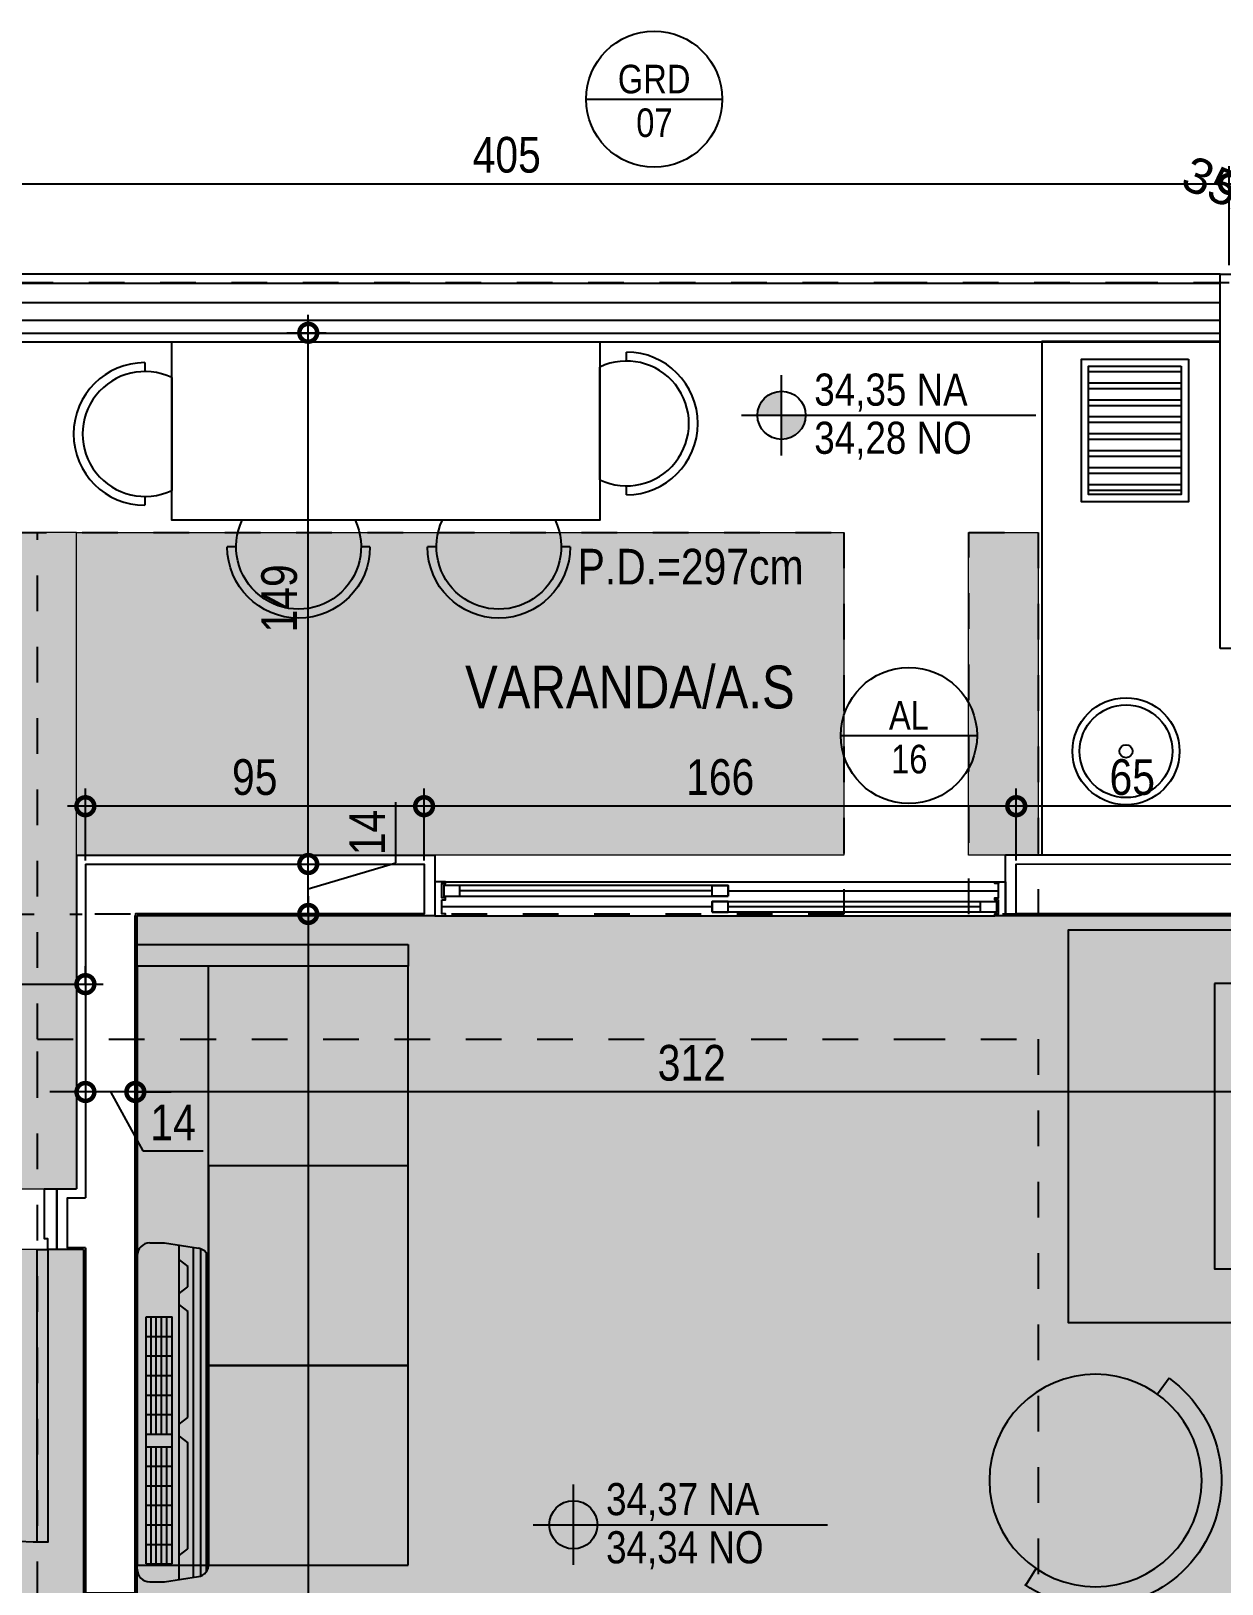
# Model space of a CAD drawing. Header units: metres. Extents: x -41 to 570, y -54 to 184.
# Drawn here: x 12.122 to 15.46, y -0.647 to 3.706 of the extents above; entities that cross this region are included whole.
import ezdxf
from ezdxf.enums import TextEntityAlignment as Align

# ---------------------------------------------------------------- set-up
doc = ezdxf.new("R2010")
doc.units = ezdxf.units.M
doc.linetypes.add('DASHEDX2', pattern=[1.5, 1, -0.5])
doc.linetypes.add('PUC$0$DASHEDX2', pattern=[1.5, 1, -0.5])
for name, color, linetype in [('1', 232, 'DASHEDX2'), ('12', 232, 'Continuous'), ('ARQ-DIM', 2, 'Continuous'), ('ARQ-SIM', 1, 'Continuous'), ('ARQ-TXT', 2, 'Continuous'), ('PUC$0$ARQ-ALV ACAB', 4, 'Continuous'), ('PUC$0$ARQ-ALV OSSO', 5, 'Continuous'), ('PUC$0$ARQ-AUX', 7, 'Continuous'), ('PUC$0$ARQ-AUX1 @ 1', 1, 'Continuous'), ('PUC$0$ARQ-AUX2', 2, 'Continuous'), ('PUC$0$ARQ-CAX @ 1', 1, 'Continuous'), ('PUC$0$ARQ-ENCH', 1, 'Continuous'), ('PUC$0$ARQ-MOB', 7, 'Continuous'), ('PUC$0$ARQ-MOB @ 1', 7, 'Continuous'), ('PUC$0$ARQ-PRJ', 7, 'PUC$0$DASHEDX2'), ('PUC$0$MAUROAMARELO', 162, 'Continuous')]:
    doc.layers.add(name, color=color, linetype=linetype)
doc.layers.add('PUC$0$ARQ-FORRO', color=9, linetype='Continuous', lineweight=5)
doc.styles.add('Adesa', font='ARIALN.TTF')
doc.styles.get("Standard").update_dxf_attribs({"font": 'arial.ttf'})
doc.dimstyles.new('ADESA 1-0050', dxfattribs={"dimtxt": 0.1, "dimasz": 0.1, "dimexe": 0.05, "dimexo": 0.05, "dimgap": 0.03, "dimtad": 1, "dimdec": 1, "dimlfac": 100, "dimzin": 12, "dimtxsty": 'Adesa', "dimblk": 'DOTSMALL', "dimcen": 1, "dimdle": 0.05, "dimclrd": 1, "dimclre": 1, "dimclrt": 256, "dimazin": 3, "dimtm": 1e-09, "dimtfac": 1, "dimtdec": 1, "dimtmove": 1, "dimatfit": 0, "dimldrblk": 'DOTSMALL', "dimfxl": 0.8, "dimtvp": 2, "dimtolj": 1, "dimtzin": 0, "dimarcsym": 0})

# ---------------------------------------------------------------- blocks, each defined once
blk = doc.blocks.new('*U3362')
for points in [[(0, 0), (-2.542195586002316e-12, 0.8203522160979797), (-0.03000000000274229, 0.8203522160979797), (-0.03000000000020009, 0)], [(0.02499999999940883, -2.273736754432321e-13), (3.410605131648481e-13, 0), (3.410605131648481e-13, -0.03000000000020009), (-0.009999999999877218, -0.03000000000020009), (-0.01000000000124146, -0.169993615545192), (0.02499999999940883, -0.1699936155454194), (0.02499999999940883, -2.273736754432321e-13)], [(-0.8449999999995224, -2.826440694395529e-12), (-0.8199999999999998, -2.542223600091489e-12), (-0.8199999999999998, -0.03000000000274231), (-0.8099999999997816, -0.03000000000274231), (-0.8100000000001226, -0.1699936148762713), (-0.8450000000012277, -0.1699936148765271), (-0.8449999999995224, -2.769597275534721e-12)]]:
    blk.add_lwpolyline(points, close=True)
at = {"layer": 'PUC$0$ARQ-PRJ'}
blk.add_arc((-0.02365384615416332, 0.02419306505179708), 0.7967135627953081, 88.29867998154015, 181.740115524054, dxfattribs=at)
blk = doc.blocks.new('*U3379')
at = {"color": 0, "linetype": 'ByBlock', "ltscale": 0.5}
for points in [[(0.019999999999925, -0.0449999999999875), (0.0299999999999159, -0.0450000000000017), (0.0299999999999727, -0.0499999999999972), (0.019999999999925, -0.049999999999983), (0.019999999999925, -0.0900000000000034), (0.0299999999999159, -0.0900000000000176), (0.0299999999999727, -0.0950000000000131), (0.019999999999925, -0.0949999999999989), (0.019999999999925, -0.0900000000000034), (0.0299999999999159, -0.0899999999999891), (0.0299999999999727, -0.09499999999998458), (-5.68e-14, -0.09499999999998458), (0, 0), (0.0299999999999727, 0), (0.0299999999999727, -0.0049999999999955), (0.0199999999999818, -0.0049999999999955), (0.019999999999925, -0.0449999999999875)], [(1.579999999999961, -0.0449999999998721), (1.569999999999969, -0.0449999999998721), (1.569999999999913, -0.0499999999998675), (1.579999999999961, -0.0499999999998675), (1.579999999999961, -0.089999999999888), (1.569999999999969, -0.089999999999888), (1.569999999999913, -0.0949999999998835), (1.579999999999961, -0.0949999999998835), (1.579999999999961, -0.08999999999988789), (1.569999999999969, -0.0899999999998595), (1.569999999999913, -0.094999999999855), (1.599999999999942, -0.09499999999986919), (1.599999999999884, 1.154e-13), (1.569999999999913, 1.154e-13), (1.569999999999913, -0.00499999999988), (1.579999999999903, -0.00499999999988), (1.579999999999961, -0.0449999999998721)], [(0.0249999999999204, -0.0100000000000051), (0.0700000006625032, -0.0099999999940792), (0.0700000006625032, -0.0399999999940803), (0.0249999999999204, -0.0400000000000063)], [(0.8225000000000365, -0.0099999999999048), (0.7775000000008165, -0.009999999999919), (0.7775000000008165, -0.0399999999999201), (0.8225000000000365, -0.0399999999999059)], [(0.7775000000008165, -0.0549999999999349), (0.8225000000000365, -0.0549999999999207), (0.8225000000000365, -0.08499999999992179), (0.7775000000008165, -0.0849999999999361)], [(1.574999999999906, -0.0549999999998914), (1.529999999892343, -0.0549999999998914), (1.529999999892343, -0.0849999999998926), (1.574999999999906, -0.0849999999998926)]]:
    blk.add_lwpolyline(points, close=True, dxfattribs=at)
at = {"color": 8, "linetype": 'ByBlock', "ltscale": 0.5}
for points in [[(1.569999999999913, 1.154e-13), (0.0299999999999727, 0)], [(0.8225000000000365, -0.0250000000009001), (1.579999999999903, -0.0249999999998761)], [(0.7775000000008165, -0.07000000000003499), (0.019999999999925, -0.0699999999999932)], [(1.569999999999913, -0.094999999999855), (0.0299999999999727, -0.09499999999998458)]]:
    blk.add_lwpolyline(points, dxfattribs=at)
at = {"color": 7, "linetype": 'ByBlock', "ltscale": 0.5}
for points in [[(0.8225000000000365, -0.0099999999999048), (0.8225000000000365, -0.0399999999999059), (0.0249999999999204, -0.0400000000000063), (0.0249999999999204, -0.0100000000000051)], [(0.7775000000008165, -0.0549999999999349), (0.7775000000008165, -0.0849999999999361), (1.574999999999906, -0.0849999999998926), (1.574999999999906, -0.0549999999998914)]]:
    blk.add_lwpolyline(points, close=True, dxfattribs=at)
for points in [[(0.0700000006625032, -0.0249999999940798), (0.7775000000008165, -0.0249999999999196)], [(0.8225000000000365, -0.06999999999992129), (1.529999999892343, -0.0699999999998778)]]:
    blk.add_lwpolyline(points, dxfattribs=at)
blk = doc.blocks.new('PUC$0$pl apto tipo 1 puc')
at = {"layer": 'PUC$0$ARQ-ALV ACAB'}
for p, q in [((-30.79828422020626, 3.024443852884602, -8.63574793823301e-06), (-26.79827699791348, 3.024262678835489, -8.576609490535638e-06)), ((-26.7982770410543, 2.83426163259863, -4.258361933897318e-06), (-30.7982761702536, 2.834443791883031, -8.63574793823301e-06))]:
    blk.add_line(p, q, dxfattribs=at)
for points, elevation in [([(-30.79827829463639, 1.975039183151873), (-30.79828500141605, 2.835221652516637), (-30.7982841089976, 2.835221652516637), (-30.79828422020626, 3.024443852884602), (-31.19827163588951, 3.024260689942568), (-31.19827956587747, 2.754550344268864), (-31.40173573851712, 2.754589210370433), (-31.40173573851712, 2.57465181034226), (-31.28828520780186, 2.574651957544436)], -9.6470957264283e-10), ([(-30.85204393324994, 1.975038751396772), (-30.79827829463639, 1.975039183151873)], -4.318356323902826e-06), ([(-30.87205169624218, 1.225769976597408), (-30.19661754344379, 1.225774968505049), (-30.19661884260394, 1.395774982167342)], -4.318356323902826e-06), ([(-30.85203996760565, 1.395953330669804), (-30.1966188426054, 1.395775173222115)], -4.318356323902826e-06), ([(-27.59203476256158, 1.395793147291269), (-28.59661754344481, 1.395793331446471), (-28.59661754344391, 1.225781086369534), (-27.76203501593709, 1.225781044322079), (-27.76203471396575, 1.225759418936295)], -1.730032740753172e-05), ([(-27.59203476256158, 1.395793147291269), (-27.59203534179371, 0.4599813524673162)], -4.318356323902826e-06), ([(-27.61203545129933, 0.2900077989968112), (-27.61203607720044, -0.6772171247795007), (-27.76203608961013, -0.677217124779503), (-27.76203471395301, 1.22578103721381)], -4.318356323902826e-06), ([(-27.61203545129933, 0.290007798996811), (-27.58863416704052, 0.290007798996811), (-27.58863416704052, 0.290007798996811), (-27.58863416704052, 0.290007798996811), (-27.53703548706072, 0.2899878598126121), (-27.53703522788867, 0.4599813525510558), (-27.59203534179371, 0.4599813524673161)], -1.298100637366111e-05)]:
    blk.add_lwpolyline(points, dxfattribs=dict(at, elevation=elevation))
at = {"layer": 'PUC$0$ARQ-ALV OSSO'}
for points, elevation in [([(-30.8770517374884, 1.230769935410453), (-30.22661819302386, 1.230774930294315), (-30.22661926292037, 1.370774930290236), (-30.8770517374884, 1.370953139526909)], -4.318356323902826e-06), ([(-27.61703475565407, 1.370793160576184), (-28.56661754344479, 1.370793330637381), (-28.56661754344394, 1.230781086138773), (-27.75710434720989, 1.230781044094518), (-27.75703520135981, 1.225829230847994)], -1.730032740753172e-05), ([(-27.61703475565407, 1.370793160576184), (-27.6170353574884, 0.4349768319821348)], -4.318356323902826e-06), ([(-27.61703544806379, 0.2950077989968113), (-27.6170360739649, -0.6722171247794999), (-27.75703608598467, -0.672217124779503), (-27.75703471395302, 1.225781033588346)], -4.318356323902826e-06), ([(-27.61703544806379, 0.295007798996811), (-27.58863416704052, 0.295007798996811), (-27.5670353574884, 0.2949914514431127), (-27.5670353574884, 0.4349768319821348), (-27.6170353574884, 0.4349768319821348)], -1.298100637366111e-05)]:
    blk.add_lwpolyline(points, dxfattribs=dict(at, elevation=elevation))
at = {"layer": 'PUC$0$ARQ-AUX', "elevation": -4.317391614330183e-06}
for points in [[(-26.79827700359056, 2.999259646324348), (-30.79828315444674, 2.999261733315241)], [(-26.79827694332988, 2.859261568533532), (-30.79828309418606, 2.859263655524425)]]:
    blk.add_lwpolyline(points, dxfattribs=at)
at = {"layer": 'PUC$0$ARQ-AUX2'}
for points, elevation in [([(-30.79828041178914, 2.944457309760074), (-26.79827701835, 2.944256033398958)], -8.635856705497516e-06), ([(-30.79827829563462, 2.894456109079695), (-26.79827702970305, 2.894254832722732)], -4.317500381594688e-06)]:
    blk.add_lwpolyline(points, dxfattribs=dict(at, elevation=elevation))
at = {"layer": 'PUC$0$ARQ-AUX1 @ 1', "xscale": -1, "rotation": 180}
blk.add_blockref('*U3379', (-30.19661754344379, 1.225774968505049, -4.318356323902826e-06), dxfattribs=at)
at = {"layer": 'PUC$0$ARQ-CAX @ 1', "rotation": 180}
blk.add_blockref('*U3362', (-27.5120354870615, 0.2899877370056364, -1.298100637366111e-05), dxfattribs=at)
blk = doc.blocks.new('PUC$0$ARQ-LAY-SOF')
at = {"layer": 'PUC$0$ARQ-MOB'}
for points in [[(0.2000000000002728, 1.739999999999782), (0.2000000000002729, 0.05999999999994543), (0, 0.05999999999994543), (0, 1.739999999999782)], [(0.7600000000002183, 1.739999999999782), (0.7600000000002183, 0.05999999999994543), (0, 0.05999999999994543), (0, 1.739999999999782)], [(0.7600000000002183, 1.739999999999782), (0.7600000000002183, 1.179999999999836), (0.2000000000002728, 1.179999999999836), (0.2000000000002728, 1.739999999999782)], [(0.7600000000002183, 1.179999999999836), (0.7600000000002183, 0.6199999999998909), (0.2000000000002729, 0.6199999999998909), (0.2000000000002728, 1.179999999999836)], [(0.7600000000002183, 0), (0.7600000000002183, 0.05999999999994543), (0, 0.05999999999994543), (0, 0)]]:
    blk.add_lwpolyline(points, close=True, dxfattribs=at)
blk = doc.blocks.new('PUC$0$BCO')
at = {"layer": 'PUC$0$ARQ-MOB'}
blk.add_line((-0.1581138830084185, 0), (0.1581138830084185, 0), dxfattribs=at)
for points in [[(-0.1999999999999993, -0.0750000000000011), (-0.1750000000000007, -0.0750000000000011)], [(0.1750000000000007, -0.0750000000000011), (0.1999999999999993, -0.0750000000000011)]]:
    blk.add_lwpolyline(points, dxfattribs=at)
for radius, start, end in [(0.175, 154.6230664748473, 25.37693352515269), (0.2, 180, 0)]:
    blk.add_arc((0, -0.0750000000000011), radius, start, end, dxfattribs=at)
blk = doc.blocks.new('PUC$0$ARQ_LAY_CAD_RED')
at = {"layer": 'PUC$0$ARQ-MOB'}
for p, q in [((-0.01230181179229817, 0.3527430541242147), (-0.01037502199346818, 0.2974941420323205)), ((0, -0.3529574999999987), (0.001926789798829986, -0.2977085879081045))]:
    blk.add_line(p, q, dxfattribs=at)
blk.add_circle((0, 0), 0.297675, dxfattribs=at)
blk.add_arc((0, 0), 0.3529575, 91.9973642077327, 270.5825098135223, dxfattribs=at)
blk = doc.blocks.new('*U3414')
for p, q in [((-0.2000000029802322, -0.01999999999999599), (-0.2000000029802322, 1.536458174073056e-17)), ((0.2000000029802323, -0.019999999999996), (0.2000000029802323, 0)), ((-0.01500000000000719, -0.0399999999999921), (-0.01500000000000719, -0.019999999999996)), ((0.01499999999999391, -0.0399999999999921), (0.01499999999999391, -0.019999999999996))]:
    blk.add_line(p, q)
for points in [[(0.2000000029802323, 0), (-0.2000000029802322, 1.536458174073056e-17)], [(0.2000000029802323, -0.019999999999996), (-0.2000000029802322, -0.01999999999999599)]]:
    blk.add_lwpolyline(points)
blk.add_lwpolyline([(-0.400000005960471, -0.0900000000000034), (0.4000000059604579, -0.0900000000000034), (0.4000000059604579, -0.0399999999999921), (-0.400000005960471, -0.0399999999999921)], close=True)
blk = doc.blocks.new('PUC$0$layout puc 1')
at = {"layer": 'PUC$0$ARQ-MOB'}
h = blk.add_hatch(dxfattribs=at)
h.set_pattern_fill('ANSI32', color=256, scale=0.005, angle=225)
h.set_pattern_definition([(180, (233.5522872849343, -17.91245743225107), (-2.916190190469635e-18, -0.04762500000000001), []), (180, (233.5364122780775, -17.896582425394), (-2.916190190469635e-18, -0.04762500000000001), [])])
h.paths.add_polyline_path([(5.679009127337284, -5.891485080921685), (5.679009127337284, -5.531483417292721), (5.939007463569741, -5.531483417292721), (5.938977515065179, -5.891506706368064)])
blk.add_lwpolyline([(5.496217796056266, -4.310779204414922), (5.996217796056266, -4.310779204414922), (5.996217796056266, -3.210779204414911), (5.496217796056266, -3.210779204414911)], close=True, dxfattribs=at)
at = {"layer": 'PUC$0$ARQ-MOB', "elevation": -4.318356324305282e-06}
blk.add_lwpolyline([(5.569942329703881, -5.100048410576962), (5.56998539205685, -5.960230880334151), (6.069917301921002, -5.960283317531202), (6.069977747559054, -4.52081203790401)], dxfattribs=at)
at = {"layer": 'PUC$0$ARQ-MOB'}
for points, elevation in [([(7.309285660995133, -5.960134906150955), (7.309285660995133, -5.460134906150955), (8.509285660994951, -5.460134906150955), (8.509285660994951, -5.960134906150955)], -4.286747106053603e-06), ([(5.659009127336848, -5.911483417292716), (5.659009127336848, -5.511483417292739), (5.95900912733703, -5.511483417292739), (5.958975851297854, -5.91150836999711)], -4.318356324305282e-06), ([(5.679009127337284, -5.891485080921685), (5.679009127337284, -5.531483417292721), (5.939007463569741, -5.531483417292721), (5.938977515065179, -5.891506706368064)], -4.318356324305282e-06)]:
    blk.add_lwpolyline(points, close=True, dxfattribs=dict(at, elevation=elevation))
for radius in [0.15, 0.13, 0.01837494991044153]:
    blk.add_circle((5.833846951582363, -4.811931426799534, -4.318356324305282e-06), radius, dxfattribs=at)
at = {"layer": 'PUC$0$ARQ-MOB', "color": 7, "xscale": -0.9999999999999998, "rotation": 146.3099324740217}
blk.add_blockref('PUC$0$ARQ_LAY_CAD_RED', (5.919230485715277, -2.767548945650734), dxfattribs=at)
at = {"layer": 'PUC$0$ARQ-MOB', "xscale": -1}
blk.add_blockref('PUC$0$ARQ-LAY-SOF', (8.606233463310426, -4.269890290170377, -4.318356323905283e-06), dxfattribs=at)
at = {"layer": 'PUC$0$ARQ-MOB', "xscale": -1, "rotation": 180}
for p in [(7.592164083159819, -5.460134906150955, -4.286747106053603e-06), (8.153438965816836, -5.460134906150955, -4.286747106053603e-06)]:
    blk.add_blockref('PUC$0$BCO', p, dxfattribs=at)
at = {"layer": 'PUC$0$ARQ-MOB'}
for p, rotation in [((8.509285660994951, -5.701338506276755, -4.286747106053603e-06), 90), ((7.309285660995133, -5.73083376303012, -4.286747106053603e-06), 270)]:
    blk.add_blockref('PUC$0$BCO', p, dxfattribs=dict(at, rotation=rotation))
at = {"layer": 'PUC$0$ARQ-MOB @ 1', "rotation": 90}
blk.add_blockref('*U3414', (5.49621786925586, -3.760778959854616), dxfattribs=at)
blk = doc.blocks.new('PUC$0$pl forro 1')
at = {"layer": 'PUC$0$ARQ-FORRO'}
h = blk.add_hatch(color=256, dxfattribs=at)
h.dxf.hatch_style = 1
h.paths.add_polyline_path([(5.549885731121023, 2.6848985943828), (5.54988655343427, 1.824902596311908), (5.496120023994266, 1.824902544901286), (5.496121768981844, -4.949983052615625e-05), (2.728320643843404, -6.940239395647474e-05), (2.728320830035585, -0.900646489882165), (5.496129895309473, -0.9006699618249963), (5.496129895309476, -2.100839310448232), (8.606137039050441, -2.100828752787119), (8.60613566340605, -0.1978419383331862), (8.756135675815678, -0.1978418412666493), (8.75613630171685, -1.1650668621095), (10.57988688537628, -1.165067340724049), (10.57988688537628, 1.429900826311147), (9.68863833493689, 1.429903611625282), (9.688637160105188, 2.684902596309088)])
h = blk.add_hatch(color=256, dxfattribs=at)
h.dxf.hatch_style = 1
h.paths.add_polyline_path([(6.275032805515744, -3.175090613055263), (6.079962335515743, -3.175090613055263), (6.079962335515743, -2.270861873199185), (6.275032805515744, -2.270861873199185)])
h.paths.add_polyline_path([(8.776136980683457, -3.175090613055262), (6.625032805515744, -3.175090613055263), (6.625032805515744, -2.270834236334804), (8.776136980683457, -2.270834236334804)])
h.paths.add_polyline_path([(9.70113626595591, -1.335040414994853), (8.776136980683457, -1.335040776425368), (8.776136980683457, -3.175090974485777), (9.70113626595591, -3.175090613055263)])
h.paths.add_polyline_path([(9.701136265954204, -1.335040414994853), (9.701140978772528, -3.709320435194528), (10.56989067285405, -3.709320435194528), (10.56958947265709, -1.650831403055266), (9.879594527341624, -1.650831403055263), (9.879598119240661, -1.335050712008865)])
h.paths.add_polyline_path([(10.26902326460487, -2.509320909230483), (10.51902326460487, -2.509320909230483), (10.51902326460487, -2.809320909230483), (10.26902326460487, -2.809320909230483)], flags=16)
blk.add_lwpolyline([(5.549885731121023, 2.6848985943828), (5.54988655343427, 1.824902596311908), (5.496120023994266, 1.824902544901286), (5.496121768981844, -4.949983052615625e-05), (2.728320643843404, -6.940239395647474e-05), (2.728320830035585, -0.900646489882165), (5.496129895309473, -0.9006699618249963), (5.496129895309476, -2.100839310448232), (8.606137039050441, -2.100828752787119), (8.60613566340605, -0.1978419383331862), (8.756135675815678, -0.1978418412666493), (8.75613630171685, -1.1650668621095), (10.57988688537628, -1.165067340724049), (10.57988688537628, 1.429900826311147), (9.68863833493689, 1.429903611625282), (9.688637160105188, 2.684902596309088)], close=True, dxfattribs=at)
for points, elevation in [([(9.70113626595591, -1.335040414994853), (8.776136980683457, -1.335040776425368), (8.776136980683457, -3.175090974485777), (9.70113626595591, -3.175090613055263)], -8.66265004975828e-06), ([(6.275032805515744, -3.175090613055263), (6.079962335515743, -3.175090613055263), (6.079962335515743, -2.270861873199185), (6.275032805515744, -2.270861873199185)], 4.318356323902826e-06), ([(8.776136980683457, -3.175090613055262), (6.625032805515744, -3.175090613055263), (6.625032805515744, -2.270834236334804), (8.776136980683457, -2.270834236334804)], 4.318356323902826e-06)]:
    blk.add_lwpolyline(points, close=True, dxfattribs=dict(at, elevation=elevation))
blk = doc.blocks.new('PUC$0$Q2')
at = {"layer": 'PUC$0$MAUROAMARELO'}
for p, q in [((243.2266459978088, -387.2199680435349), (243.2412964932574, -387.1250467797306)), ((244.1600940888984, -387.1182753428074), (243.2431979067193, -387.1182753428075)), ((244.1481661018586, -387.1026846636278), (243.2551258937593, -387.1026846636278)), ((244.1270323395545, -387.0957092027159), (243.276259656063, -387.0957092027159)), ((244.1766459978087, -387.2199680435349), (244.16199550236, -387.1250467797306)), ((244.1702531429698, -387.1785484299287), (243.2323301846346, -387.1785484299287)), ((244.1640985215757, -387.1386723422559), (243.2390163775241, -387.1386723422559)), ((243.2739826990729, -387.1785484299287), (243.2922677003177, -387.1546799405407)), ((243.3497015175714, -387.1546799405407), (243.2922677003177, -387.1546799405407)), ((243.3679865188157, -387.1785484299287), (243.3497015175714, -387.1546799405407)), ((243.4002826504239, -387.1785484299287), (243.4185676516687, -387.1546799405407)), ((243.7159237198113, -387.1546799405407), (243.4185676516687, -387.1546799405407)), ((243.734208721056, -387.1785484299287), (243.7159237198113, -387.1546799405407)), ((243.7684489005684, -387.1785484299287), (243.7867339018131, -387.1546799405407)), ((244.0840899699557, -387.1546799405407), (243.7867339018131, -387.1546799405407)), ((244.1023749712004, -387.1785484299287), (244.0840899699557, -387.1546799405407)), ((243.2266459978088, -387.2613876571413), (243.2266459978088, -387.2199680435349)), ((243.7979523876936, -387.1986790807404), (243.4340514967232, -387.1986790807404)), ((243.4340514967232, -387.2718364671386), (243.4340514967232, -387.1986790807404)), ((243.5967832414951, -387.2134717998856), (243.4340514967232, -387.2134717998855)), ((243.4887845575602, -387.2718364671386), (243.4887845575602, -387.1986790807404)), ((243.5435176183971, -387.2718364671386), (243.5435176183971, -387.1986790807404)), ((243.6598948984558, -387.2134717998856), (243.5967832414951, -387.2134717998856)), ((243.5982506792341, -387.2718364671386), (243.5982506792341, -387.1986790807404)), ((243.6529837400715, -387.2718364671386), (243.6529837400715, -387.1986790807404)), ((243.7230065554165, -387.2134717998856), (243.6598948984558, -387.2134717998856)), ((243.7077168009084, -387.2718364671386), (243.7077168009084, -387.1986790807404)), ((243.7624498617454, -387.2134717998856), (243.7230065554165, -387.2134717998856)), ((243.7624498617454, -387.2718364671386), (243.7624498617454, -387.1986790807404)), ((243.7979523876936, -387.2718364671386), (243.7979523876936, -387.1986790807404)), ((244.1263507527154, -387.1986790807408), (243.7979523876936, -387.1986790807404)), ((243.9059510716286, -387.2134717998858), (243.7979523876936, -387.2134717998858)), ((243.8526854485306, -387.2718364671386), (243.8526854485306, -387.1986790807404)), ((243.9690627285893, -387.2134717998858), (243.9059510716286, -387.2134717998858)), ((243.9074185093675, -387.2718364671386), (243.9074185093675, -387.1986790807404)), ((243.9621515702045, -387.2718364671386), (243.9621515702045, -387.1986790807404)), ((244.03217438555, -387.2134717998858), (243.9690627285893, -387.2134717998858)), ((244.0168846310414, -387.2718364671386), (244.0168846310414, -387.1986790807406)), ((244.1263507527153, -387.2134717998858), (244.03217438555, -387.2134717998858)), ((244.0716176918784, -387.2718364671386), (244.0716176918784, -387.1986790807406)), ((244.1263507527153, -387.2718364671386), (244.1263507527153, -387.1986790807406)), ((244.1766459978087, -387.2613876571413), (244.1766459978087, -387.2199680435349)), ((243.5967832414951, -387.2282645190307), (243.4340514967232, -387.2282645190307)), ((243.5967832414951, -387.2430572381758), (243.4340514967232, -387.2430572381758)), ((243.5967832414951, -387.257849957321), (243.4340514967232, -387.257849957321)), ((243.6598948984558, -387.2282645190307), (243.5967832414951, -387.2282645190307)), ((243.6598948984558, -387.2430572381758), (243.5967832414951, -387.2430572381758)), ((243.6598948984558, -387.257849957321), (243.5967832414951, -387.257849957321)), ((243.7230065554165, -387.2282645190307), (243.6598948984558, -387.2282645190307)), ((243.7230065554165, -387.2430572381758), (243.6598948984558, -387.2430572381758)), ((243.7230065554165, -387.257849957321), (243.6598948984558, -387.257849957321)), ((243.7624498617454, -387.2282645190307), (243.7230065554165, -387.2282645190307)), ((243.7624498617454, -387.2430572381758), (243.7230065554165, -387.2430572381758)), ((243.7624498617454, -387.257849957321), (243.7230065554165, -387.257849957321)), ((243.9059510716286, -387.2282645190309), (243.7979523876936, -387.2282645190309)), ((243.9059510716286, -387.2430572381758), (243.7979523876936, -387.2430572381758)), ((243.9059510716286, -387.257849957321), (243.7979523876936, -387.257849957321)), ((243.9690627285893, -387.2282645190309), (243.9059510716286, -387.2282645190309)), ((243.9690627285893, -387.2430572381758), (243.9059510716286, -387.2430572381758)), ((243.9690627285893, -387.257849957321), (243.9059510716286, -387.257849957321)), ((244.03217438555, -387.2282645190309), (243.9690627285893, -387.2282645190309)), ((244.03217438555, -387.2430572381758), (243.9690627285893, -387.2430572381758)), ((244.03217438555, -387.257849957321), (243.9690627285893, -387.257849957321)), ((244.1263507527153, -387.2282645190309), (244.03217438555, -387.2282645190309)), ((244.1263507527153, -387.2430572381758), (244.03217438555, -387.2430572381758)), ((244.1263507527153, -387.2578499573209), (244.03217438555, -387.257849957321)), ((244.1411434718605, -387.2968901830895), (243.262148523757, -387.2968901830895)), ((243.7979523876936, -387.2718364671386), (243.4340514967232, -387.2718364671386)), ((244.1263507527154, -387.2718364671387), (243.7979523876936, -387.2718364671386))]:
    blk.add_line(p, q, dxfattribs=at)
for centre, start, end in [((243.276259656063, -387.1312117286641), 90, 170.0000000000153), ((244.1270323395545, -387.1312117286641), 9.999999999984647, 90), ((243.262148523757, -387.2613876571413), 180, 270), ((244.1411434718605, -387.2613876571413), 270, 0)]:
    blk.add_arc(centre, 0.03550252594831591, start, end, dxfattribs=at)
blk = doc.blocks.new('PUC$0$A$C2e7cd6c0')
at = {"layer": 'PUC$0$MAUROAMARELO', "rotation": 90.00000000000001}
blk.add_blockref('PUC$0$Q2', (-389.2856410273671, -240.6758846622324), dxfattribs=at)
blk = doc.blocks.new('PUC')
at = {"layer": 'PUC$0$ARQ-ALV OSSO', "xscale": -1, "rotation": 180}
blk.add_blockref('PUC$0$pl apto tipo 1 puc', (15.34324360750044, 3.310994257022808e-05), dxfattribs=at)
at = {"layer": 'PUC$0$ARQ-ENCH'}
blk.add_blockref('PUC$0$A$C2e7cd6c0', (-10.43003367, -2.859227739239075, -4.318356323902826e-06), dxfattribs=at)
at = {"layer": 'PUC$0$ARQ-FORRO'}
blk.add_blockref('PUC$0$pl forro 1', (-21.02492814551574, 0.8750921730552629, -4.318356323902826e-06), dxfattribs=at)
at = {"layer": 'PUC$0$ARQ-MOB', "color": 6}
blk.add_blockref('PUC$0$layout puc 1', (-21.02502588479797, 3.125042337760088, -4.31835632350037e-06), dxfattribs=at)
blk = doc.blocks.new('NipAcOs')
at = {"layer": 'ARQ-SIM'}
h = blk.add_hatch(color=256, dxfattribs=at)
h.dxf.hatch_style = 1
h.paths.add_polyline_path([(0, 0.1499999999999773, 0.4142135623730951), (-0.1499999999999773, 0), (0, 0)])
h.paths.add_polyline_path([(0.1499999999999773, 0), (0, 0), (0, -0.1499999999999773, 0.4142135623730951)])
for p, q in [((0, -0.25), (0, 0.25)), ((-0.25, 0), (0.1499999999999773, 0)), ((0.1499999999999773, 0), (1.583441196697537, 0))]:
    blk.add_line(p, q, dxfattribs=at)
blk.add_circle((0, 0), 0.15, dxfattribs=at)
at = {"style": 'Adesa'}
for p in [(0.2040091630106531, 0.0600000000000023), (0.2040091630106531, -0.2400000000000091)]:
    blk.add_attdef('000,00', p, '', height=0.2, dxfattribs=at)
blk = doc.blocks.new('TIPO COTA$0$Chamada_planta')
at = {"layer": 'ARQ-SIM'}
blk.add_line((-1.272612162904418, 0), (1.272612162904418, 0), dxfattribs=at)
blk.add_circle((0, 0), 1.272612162904418, dxfattribs=at)
at = {"layer": 'ARQ-SIM', "color": 2, "style": 'Adesa'}
for tag, p in [('NUMERO', (-3e-16, 0.2338932678049491)), ('C.D.', (-3e-16, -0.2718391078913104))]:
    blk.add_attdef(tag, text='', height=0.5, dxfattribs=at).set_placement(p, align=Align.MIDDLE_CENTER)
blk = doc.blocks.new('_DotSmall')
at = {"color": 0, "linetype": 'ByBlock', "const_width": 0.5}
blk.add_lwpolyline([(-0.0625, 0, 1), (0.0625, 0, 1)], format="xyb", close=True, dxfattribs=at)
blk = doc.blocks.new('*D1622')
at = {"layer": 'ARQ-DIM', "color": 1, "lineweight": -2, "transparency": 16777216}
for p, q in [((11.43003339041303, 3.04922956321652), (11.43003339041303, 3.327309309881708)), ((15.48004159998796, 3.050005440633606), (15.48004159998796, 3.327309309881708)), ((11.38003339041303, 3.277309309881709), (15.53004159998796, 3.277309309881709))]:
    blk.add_line(p, q, dxfattribs=at)
at = {"layer": 'Defpoints', "color": 0, "transparency": 16777216}
for p in [(15.48004159998796, 3.277309309881709), (11.43003339041303, 2.999229563216521, -4.317391614330183e-06), (15.48004159998796, 3.000005440633606)]:
    blk.add_point(p, dxfattribs=at)
at = {"layer": 'ARQ-DIM', "color": 1, "lineweight": -2, "transparency": 16777216, "xscale": 0.1, "yscale": 0.1, "zscale": 0.1, "rotation": 180}
blk.add_blockref('_DotSmall', (11.43003339041303, 3.277309309881709), dxfattribs=at)
at = {"layer": 'ARQ-DIM', "color": 1, "lineweight": -2, "transparency": 16777216, "xscale": 0.1, "yscale": 0.1, "zscale": 0.1}
blk.add_blockref('_DotSmall', (15.48004159998796, 3.277309309881709), dxfattribs=at)
at = {"layer": 'ARQ-DIM', "transparency": 16777216, "insert": (13.4550374952005, 3.358366608653878), "char_height": 0.1, "attachment_point": 5, "style": 'Adesa'}
blk.add_mtext('\\A1;405', dxfattribs=at)
blk = doc.blocks.new('*D1381')
at = {"layer": 'ARQ-DIM', "color": 1, "lineweight": -2, "transparency": 16777216}
for p, q in [((15.53380812998796, 0.8695160916332988), (15.53380812998796, 0.6817603126493177)), ((15.67380812998796, 0.8695151262250334), (15.67380812998796, 0.6817603126493177)), ((15.53380812998796, 0.7317603126493177), (15.43380812998796, 0.7317603126493177)), ((15.67380812998796, 0.7317603126493177), (15.53380812998796, 0.7317603126493177)), ((15.67380812998796, 0.7317603126493177), (15.53380812998796, 0.7317603126493177)), ((15.60380812998796, 0.7317603126493177), (15.67749230461279, 0.4861463972332195)), ((15.67380812998796, 0.7317603126493177), (15.77380812998796, 0.7317603126493177)), ((15.67749230461279, 0.4861463972332195), (15.84697388715031, 0.4861463972332195))]:
    blk.add_line(p, q, dxfattribs=at)
at = {"layer": 'Defpoints', "color": 0, "transparency": 16777216}
for p in [(15.53380812998796, 0.9195160916332988, -4.318356323902826e-06), (15.67380812998796, 0.9195151262250334, 4.318356323904093e-06), (15.53380812998796, 0.7317603126493177)]:
    blk.add_point(p, dxfattribs=at)
at = {"layer": 'ARQ-DIM', "color": 1, "lineweight": -2, "transparency": 16777216, "xscale": 0.1, "yscale": 0.1, "zscale": 0.1}
blk.add_blockref('_DotSmall', (15.53380812998796, 0.7317603126493177), dxfattribs=at)
at = {"layer": 'ARQ-DIM', "color": 1, "lineweight": -2, "transparency": 16777216, "xscale": 0.1, "yscale": 0.1, "zscale": 0.1, "rotation": 180}
blk.add_blockref('_DotSmall', (15.67380812998796, 0.7317603126493177), dxfattribs=at)
at = {"layer": 'ARQ-DIM', "transparency": 16777216, "insert": (15.76223309588155, 0.5663510357052522), "char_height": 0.1, "attachment_point": 5, "style": 'Adesa'}
blk.add_mtext('\\A1;14', dxfattribs=at)
blk = doc.blocks.new('*D1382')
at = {"layer": 'ARQ-DIM', "color": 1, "lineweight": -2, "transparency": 16777216}
for p, q in [((12.41379130305213, 0.8695138341628734), (12.41379130305213, 0.6817603535439511)), ((15.53380812998796, 0.8695160916332988), (15.53380812998796, 0.6817603535439511)), ((15.58380812998796, 0.7317603535439511), (12.36379130305212, 0.7317603535439511))]:
    blk.add_line(p, q, dxfattribs=at)
at = {"layer": 'Defpoints', "color": 0, "transparency": 16777216}
for p in [(12.41379130305213, 0.9195138341628735, -4.318356323902826e-06), (15.53380812998796, 0.9195160916332988, -4.318356323902826e-06), (12.41379130305213, 0.7317603535439511)]:
    blk.add_point(p, dxfattribs=at)
at = {"layer": 'ARQ-DIM', "color": 1, "lineweight": -2, "transparency": 16777216, "xscale": 0.1, "yscale": 0.1, "zscale": 0.1, "rotation": 180}
blk.add_blockref('_DotSmall', (12.41379130305213, 0.7317603535439511), dxfattribs=at)
at = {"layer": 'ARQ-DIM', "color": 1, "lineweight": -2, "transparency": 16777216, "xscale": 0.1, "yscale": 0.1, "zscale": 0.1}
blk.add_blockref('_DotSmall', (15.53380812998796, 0.7317603535439511), dxfattribs=at)
at = {"layer": 'ARQ-DIM', "transparency": 16777216, "insert": (13.97379971652004, 0.8128176523161202), "char_height": 0.1, "attachment_point": 5, "style": 'Adesa'}
blk.add_mtext('\\A1;312', dxfattribs=at)
blk = doc.blocks.new('*D1383')
at = {"layer": 'ARQ-DIM', "color": 1, "lineweight": -2, "transparency": 16777216}
for p, q in [((12.27399740385962, 0.8695137437008162), (12.27399740385962, 0.6817603535439511)), ((12.41399729174964, 0.8695138343122342), (12.41399729174964, 0.6817603535439511)), ((12.27399740385962, 0.7317603535439512), (12.17399740385962, 0.7317603535439512)), ((12.41399729174964, 0.7317603535439512), (12.27399740385962, 0.7317603535439512)), ((12.41399729174964, 0.7317603535439512), (12.27399740385962, 0.7317603535439512)), ((12.34399734780463, 0.7317603535439512), (12.43488227553002, 0.5663510357052529)), ((12.41399729174964, 0.7317603535439512), (12.51399729174964, 0.7317603535439512)), ((12.43488227553002, 0.5663510357052529), (12.60436385806753, 0.5663510357052529))]:
    blk.add_line(p, q, dxfattribs=at)
at = {"layer": 'Defpoints', "color": 0, "transparency": 16777216}
for p in [(12.27399740385962, 0.9195137437008163, -4.318356323902826e-06), (12.41399729174964, 0.9195138343122342, -4.318356323902826e-06), (12.27399740385962, 0.7317603535439512)]:
    blk.add_point(p, dxfattribs=at)
at = {"layer": 'ARQ-DIM', "color": 1, "lineweight": -2, "transparency": 16777216, "xscale": 0.1, "yscale": 0.1, "zscale": 0.1}
blk.add_blockref('_DotSmall', (12.27399740385962, 0.7317603535439512), dxfattribs=at)
at = {"layer": 'ARQ-DIM', "color": 1, "lineweight": -2, "transparency": 16777216, "xscale": 0.1, "yscale": 0.1, "zscale": 0.1, "rotation": 180}
blk.add_blockref('_DotSmall', (12.41399729174964, 0.7317603535439512), dxfattribs=at)
at = {"layer": 'ARQ-DIM', "transparency": 16777216, "insert": (12.51962306679877, 0.6465556741772857), "char_height": 0.1, "attachment_point": 5, "style": 'Adesa'}
blk.add_mtext('\\A1;14', dxfattribs=at)
blk = doc.blocks.new('*D1389')
at = {"layer": 'ARQ-DIM', "color": 1, "lineweight": -2, "transparency": 16777216}
for p, q in [((12.89859064998297, 1.280739229999998), (12.89859064998297, -3.614994769376459)), ((12.83832468345893, 1.230739229999998), (12.94859064998297, 1.230739229999998)), ((12.83832468370501, -3.564994769376459), (12.94859064998297, -3.564994769376459))]:
    blk.add_line(p, q, dxfattribs=at)
at = {"layer": 'Defpoints', "color": 0, "transparency": 16777216}
for p in [(12.78832468345893, 1.230739229999998), (12.78832468370501, -3.564994769376459, -4.31835632350037e-06), (12.89859064998297, -3.564994769376459)]:
    blk.add_point(p, dxfattribs=at)
at = {"layer": 'ARQ-DIM', "color": 1, "lineweight": -2, "transparency": 16777216, "xscale": 0.1, "yscale": 0.1, "zscale": 0.1}
for p, rotation in [((12.89859064998297, 1.230739229999998), 90), ((12.89859064998297, -3.564994769376459), 270)]:
    blk.add_blockref('_DotSmall', p, dxfattribs=dict(at, rotation=rotation))
at = {"layer": 'ARQ-DIM', "transparency": 16777216, "insert": (12.8175333512108, -1.167127769688234), "char_height": 0.1, "attachment_point": 5, "rotation": 90, "style": 'Adesa'}
blk.add_mtext('\\A1;480', dxfattribs=at)
blk = doc.blocks.new('*D1390')
at = {"layer": 'ARQ-DIM', "color": 1, "lineweight": -2, "transparency": 16777216}
for p, q in [((13.1442045653991, 1.374433861015649), (13.1442045653991, 1.543915443553166)), ((12.898590649983, 1.37076014278164), (12.898590649983, 1.47076014278164)), ((12.83832465186903, 1.37076014278164), (12.94859064998301, 1.37076014278164)), ((12.898590649983, 1.300749686390819), (13.1442045653991, 1.374433861015649)), ((12.898590649983, 1.230739229999998), (12.898590649983, 1.37076014278164)), ((12.898590649983, 1.230739229999998), (12.898590649983, 1.37076014278164)), ((12.83832468345893, 1.230739229999998), (12.94859064998301, 1.230739229999998)), ((12.898590649983, 1.230739229999998), (12.898590649983, 1.130739229999998))]:
    blk.add_line(p, q, dxfattribs=at)
at = {"layer": 'Defpoints', "color": 0, "transparency": 16777216}
for p in [(12.78832465186903, 1.37076014278164, -1.730032740753172e-05), (12.898590649983, 1.37076014278164), (12.78832468345893, 1.230739229999998)]:
    blk.add_point(p, dxfattribs=at)
at = {"layer": 'ARQ-DIM', "color": 1, "lineweight": -2, "transparency": 16777216, "xscale": 0.1, "yscale": 0.1, "zscale": 0.1}
for p, rotation in [((12.898590649983, 1.37076014278164), 270), ((12.898590649983, 1.230739229999998), 90)]:
    blk.add_blockref('_DotSmall', p, dxfattribs=dict(at, rotation=rotation))
at = {"layer": 'ARQ-DIM', "transparency": 16777216, "insert": (13.06399992692707, 1.459174652284403), "char_height": 0.1, "attachment_point": 5, "rotation": 90, "style": 'Adesa'}
blk.add_mtext('\\A1;14', dxfattribs=at)
blk = doc.blocks.new('*D1391')
at = {"layer": 'ARQ-DIM', "color": 1, "lineweight": -2, "transparency": 16777216}
for p, q in [((12.89859064998308, 1.32076014278164), (12.89859064998308, 2.910007152743094)), ((12.83832535766448, 2.860007152743094), (12.94859064998308, 2.860007152743094)), ((12.83832465186903, 1.37076014278164), (12.94859064998308, 1.37076014278164))]:
    blk.add_line(p, q, dxfattribs=at)
at = {"layer": 'Defpoints', "color": 0, "transparency": 16777216}
for p in [(12.78832535766448, 2.860007152743094, -4.318356323902826e-06), (12.89859064998308, 2.860007152743094), (12.78832465186903, 1.37076014278164, -1.730032740753172e-05)]:
    blk.add_point(p, dxfattribs=at)
at = {"layer": 'ARQ-DIM', "color": 1, "lineweight": -2, "transparency": 16777216, "xscale": 0.1, "yscale": 0.1, "zscale": 0.1}
for p, rotation in [((12.89859064998308, 2.860007152743094), 90), ((12.89859064998308, 1.37076014278164), 270)]:
    blk.add_blockref('_DotSmall', p, dxfattribs=dict(at, rotation=rotation))
at = {"layer": 'ARQ-DIM', "transparency": 16777216, "insert": (12.81753335121091, 2.115383647762363), "char_height": 0.1, "attachment_point": 5, "rotation": 90, "style": 'Adesa'}
blk.add_mtext('\\A1;149', dxfattribs=at)
blk = doc.blocks.new('*D1392')
at = {"layer": 'ARQ-DIM', "color": 1, "lineweight": -2, "transparency": 16777216}
for p, q in [((11.12033331617371, 0.7739040991091825), (11.12033331617371, 1.084042874301347)), ((12.27399753043434, 1.031852625736336), (12.27399753043434, 1.084042874301347)), ((11.07033331617371, 1.034042874301347), (12.32399753043434, 1.034042874301347))]:
    blk.add_line(p, q, dxfattribs=at)
at = {"layer": 'Defpoints', "color": 0, "transparency": 16777216}
for p in [(12.27399753043434, 1.034042874301347), (12.27399753043434, 0.9818526257363358, -4.318356323902826e-06), (11.12033331617371, 0.7239040991091824, 4.318356323501638e-06)]:
    blk.add_point(p, dxfattribs=at)
at = {"layer": 'ARQ-DIM', "color": 1, "lineweight": -2, "transparency": 16777216, "xscale": 0.1, "yscale": 0.1, "zscale": 0.1, "rotation": 180}
blk.add_blockref('_DotSmall', (11.12033331617371, 1.034042874301347), dxfattribs=at)
at = {"layer": 'ARQ-DIM', "color": 1, "lineweight": -2, "transparency": 16777216, "xscale": 0.1, "yscale": 0.1, "zscale": 0.1}
blk.add_blockref('_DotSmall', (12.27399753043434, 1.034042874301347), dxfattribs=at)
at = {"layer": 'ARQ-DIM', "transparency": 16777216, "insert": (11.69716542330402, 1.115100173073517), "char_height": 0.1, "attachment_point": 5, "style": 'Adesa'}
blk.add_mtext('\\A1;115', dxfattribs=at)
blk = doc.blocks.new('*D1721')
at = {"layer": 'ARQ-DIM', "color": 1, "lineweight": -2, "transparency": 16777216}
for p, q in [((14.88337565541963, 1.380741782137074), (14.88337565541963, 1.582847029604907)), ((15.53380812998796, 1.380920029584333), (15.53380812998796, 1.582847029604907)), ((15.58380812998796, 1.532847029604907), (14.83337565541963, 1.532847029604907))]:
    blk.add_line(p, q, dxfattribs=at)
at = {"layer": 'Defpoints', "color": 0, "transparency": 16777216}
for p in [(14.88337565541963, 1.532847029604907), (14.88337565541963, 1.330741782137074, -4.318356323902826e-06), (15.53380812998796, 1.330920029584333, -4.318356323902826e-06)]:
    blk.add_point(p, dxfattribs=at)
at = {"layer": 'ARQ-DIM', "color": 1, "lineweight": -2, "transparency": 16777216, "xscale": 0.1, "yscale": 0.1, "zscale": 0.1, "rotation": 180}
blk.add_blockref('_DotSmall', (14.88337565541963, 1.532847029604907), dxfattribs=at)
at = {"layer": 'ARQ-DIM', "color": 1, "lineweight": -2, "transparency": 16777216, "xscale": 0.1, "yscale": 0.1, "zscale": 0.1}
blk.add_blockref('_DotSmall', (15.53380812998796, 1.532847029604907), dxfattribs=at)
at = {"layer": 'ARQ-DIM', "transparency": 16777216, "insert": (15.2085918927038, 1.613904328377076), "char_height": 0.1, "attachment_point": 5, "style": 'Adesa'}
blk.add_mtext('\\A1;65', dxfattribs=at)
blk = doc.blocks.new('*D1722')
at = {"layer": 'ARQ-DIM', "color": 1, "lineweight": -2, "transparency": 16777216}
for p, q in [((13.22337393594434, 1.380760220694809), (13.22337393594434, 1.582847029604908)), ((14.88337565541963, 1.380741782137074), (14.88337565541963, 1.582847029604908)), ((14.93337565541963, 1.532847029604907), (13.17337393594434, 1.532847029604907))]:
    blk.add_line(p, q, dxfattribs=at)
at = {"layer": 'Defpoints', "color": 0, "transparency": 16777216}
for p in [(13.22337393594434, 1.532847029604907), (13.22337393594434, 1.330760220694809, -1.730032740753172e-05), (14.88337565541963, 1.330741782137074, -4.318356323902826e-06)]:
    blk.add_point(p, dxfattribs=at)
at = {"layer": 'ARQ-DIM', "color": 1, "lineweight": -2, "transparency": 16777216, "xscale": 0.1, "yscale": 0.1, "zscale": 0.1, "rotation": 180}
blk.add_blockref('_DotSmall', (13.22337393594434, 1.532847029604907), dxfattribs=at)
at = {"layer": 'ARQ-DIM', "color": 1, "lineweight": -2, "transparency": 16777216, "xscale": 0.1, "yscale": 0.1, "zscale": 0.1}
blk.add_blockref('_DotSmall', (14.88337565541963, 1.532847029604907), dxfattribs=at)
at = {"layer": 'ARQ-DIM', "transparency": 16777216, "insert": (14.05337479568199, 1.613904328377077), "char_height": 0.1, "attachment_point": 5, "style": 'Adesa'}
blk.add_mtext('\\A1;166', dxfattribs=at)
blk = doc.blocks.new('*D1723')
at = {"layer": 'ARQ-DIM', "color": 1, "lineweight": -2, "transparency": 16777216}
for p, q in [((12.27379174998796, 1.380760050633614), (12.27379174998796, 1.582847029604908)), ((13.22337393594434, 1.380760220694809), (13.22337393594434, 1.582847029604908)), ((13.27337393594435, 1.532847029604907), (12.22379174998796, 1.532847029604907))]:
    blk.add_line(p, q, dxfattribs=at)
at = {"layer": 'Defpoints', "color": 0, "transparency": 16777216}
for p in [(12.27379174998796, 1.532847029604907), (12.27379174998796, 1.330760050633614, -4.318356323902826e-06), (13.22337393594434, 1.330760220694809, -1.730032740753172e-05)]:
    blk.add_point(p, dxfattribs=at)
at = {"layer": 'ARQ-DIM', "color": 1, "lineweight": -2, "transparency": 16777216, "xscale": 0.1, "yscale": 0.1, "zscale": 0.1, "rotation": 180}
blk.add_blockref('_DotSmall', (12.27379174998796, 1.532847029604907), dxfattribs=at)
at = {"layer": 'ARQ-DIM', "color": 1, "lineweight": -2, "transparency": 16777216, "xscale": 0.1, "yscale": 0.1, "zscale": 0.1}
blk.add_blockref('_DotSmall', (13.22337393594434, 1.532847029604907), dxfattribs=at)
at = {"layer": 'ARQ-DIM', "transparency": 16777216, "insert": (12.74858284296615, 1.613904328377077), "char_height": 0.1, "attachment_point": 5, "style": 'Adesa'}
blk.add_mtext('\\A1;95', dxfattribs=at)
blk = doc.blocks.new('est-lo-08-6sa-r00')
at = {"layer": '1'}
for p, q in [((1290.614408, 787.8857949999999), (1331.827328, 689.140348)), ((987.9144939999996, 661.549438), (1043.285371, 684.6593049999999)), ((1062.811634999999, 576.862415), (1084.498346, 585.9137119999998))]:
    blk.add_line(p, q, dxfattribs=at)
for points in [[(1313.019295, 873.088958), (1290.29569, 863.6049209999999)], [(1290.29569, 863.6049209999999), (1230.310632, 838.5692559999999)], [(1230.310632, 838.5692559999999), (989.4457459999998, 738.0406779999996)], [(1272.617209, 780.374392), (1290.614408, 787.8857949999999)], [(1313.830108, 681.6289360000001), (1272.617209, 780.374392)], [(1043.285371, 684.6593049999999), (1240.317531, 766.8936359999998)], [(1240.317531, 766.8936359999998), (1281.53043, 668.1481799999999)], [(1331.827306999999, 689.1403389999996), (1313.830108, 681.6289360000001)], [(1086.44347, 548.799589), (1031.749772999999, 679.8447469999999)], [(1281.53043, 668.1481799999999), (1084.498270000001, 585.913849)], [(1311.965821, 642.9247320000002), (1345.308078, 656.840625)], [(1345.308078, 656.840625), (1489.166679, 312.1576500000001)], [(1086.443469, 548.799591), (1311.965821, 642.9247320000002)], [(1091.64307, 536.3414299999998), (1086.443469, 548.799591)], [(1192.912487, 293.7014810000001), (1091.64307, 536.3414299999998)]]:
    blk.add_lwpolyline(points, dxfattribs=at)
at = {"layer": '12', "linetype": 'Continuous'}
blk.add_text('35x100', height=9.975000000000001, dxfattribs=at).set_placement((1289.692485819312, 892.3970953126246))

msp = doc.modelspace()

# ---------------------------------------------------------------- block references
at = {"rotation": 180}
msp.add_blockref('PUC', (0, 0), dxfattribs=at)
at = {"linetype": 'Continuous', "xscale": 0.01, "yscale": 0.01, "zscale": 0.01, "rotation": 337.346050855639}
msp.add_blockref('est-lo-08-6sa-r00', (0, 0), dxfattribs=at)
at = {"layer": 'ARQ-SIM'}
ref = msp.add_blockref('TIPO COTA$0$Chamada_planta', (13.86828393710952, 3.514955637032263), dxfattribs=dict(at, xscale=0.15, yscale=0.15, zscale=0.15))
ref.add_attrib('NUMERO', 'GRD', dxfattribs={"color": 2, "height": 0.08, "style": 'Adesa'}).set_placement((13.86828393710952, 3.571270576238722), align=Align.MIDDLE_CENTER)
ref.add_attrib('C.D.', '07', dxfattribs={"color": 2, "height": 0.08, "style": 'Adesa'}).set_placement((13.86910249099803, 3.448860640193649), align=Align.MIDDLE_CENTER)
ref = msp.add_blockref('NipAcOs', (14.22545217316656, 2.628722346416737), dxfattribs=dict(at, xscale=0.45, yscale=0.45, zscale=0.45))
ref.add_attrib('000,00', '34,28 NO', (14.31725629652192, 2.520722346416732), dxfattribs={"layer": '0', "color": 2, "height": 0.09, "style": 'Adesa'})
ref.add_attrib('000,00', '34,35 NA', (14.31725629652192, 2.655722346416723), dxfattribs={"layer": '0', "color": 2, "height": 0.09, "style": 'Adesa'})
ref = msp.add_blockref('TIPO COTA$0$Chamada_planta', (14.58255109083302, 1.731021302400336), dxfattribs=dict(at, xscale=0.15, yscale=0.15, zscale=0.15))
ref.add_attrib('NUMERO', 'AL', dxfattribs={"color": 2, "height": 0.08, "style": 'Adesa'}).set_placement((14.58255109083302, 1.787336241606795), align=Align.MIDDLE_CENTER)
ref.add_attrib('C.D.', '16', dxfattribs={"color": 2, "height": 0.08, "style": 'Adesa'}).set_placement((14.58336964472153, 1.664926305561721), align=Align.MIDDLE_CENTER)
ref = msp.add_blockref('NipAcOs', (13.64181109107199, -0.4816186758479262), dxfattribs=dict(at, xscale=0.45, yscale=0.45, zscale=0.45))
ref.add_attrib('000,00', '34,34 NO', (13.73361521442735, -0.5896186758479307), dxfattribs={"layer": '0', "color": 2, "height": 0.09, "style": 'Adesa'})
ref.add_attrib('000,00', '34,37 NA', (13.73361521442735, -0.4546186758479398), dxfattribs={"layer": '0', "color": 2, "height": 0.09, "style": 'Adesa'})

# ---------------------------------------------------------------- texts
at = {"layer": 'ARQ-TXT', "style": 'Adesa'}
for s, height, p in [('P.D.=297cm', 0.1, (13.97040907773467, 2.204407149874523, -4.318356323502826e-06)), ('VARANDA/A.S', 0.12, (13.80028355213858, 1.869386562080944, -4.31835632350037e-06))]:
    msp.add_text(s, height=height, dxfattribs=at).set_placement(p, align=Align.MIDDLE)

# ---------------------------------------------------------------- dimensions: what is measured, and where the dimension line sits
at = {"layer": 'ARQ-DIM'}
for base, p1, p2, picture, middle in [((15.48004159998796, 3.277309309881709), (11.43003339041303, 2.999229563216521, -4.317391614330183e-06), (15.48004159998796, 3.000005440633606), '*D1622', (13.4550374952005, 3.358366608653878)), ((12.27399753043434, 1.034042874301347), (11.12033331617371, 0.7239040991091824, 4.318356323501638e-06), (12.27399753043434, 0.9818526257363358, -4.318356323902826e-06), '*D1392', (11.69716542330402, 1.115100173073517))]:
    dim = msp.add_linear_dim(base=base, p1=p1, p2=p2, dimstyle='ADESA 1-0050', override={"dimdec": 0}, dxfattribs=at)
    dim.commit()
    dim.dimension.update_dxf_attribs({"geometry": picture, "text_midpoint": middle})
for base, p1, p2, picture, middle in [((12.89859064998308, 2.860007152743094), (12.78832465186902, 1.37076014278164, -1.730032740753172e-05), (12.78832535766447, 2.860007152743093, -4.318356323902826e-06), '*D1391', (12.81753335121091, 2.115383647762363)), ((12.89859064998297, -3.564994769376459), (12.78832468345892, 1.230739229999998), (12.788324683705, -3.564994769376458, -4.31835632350037e-06), '*D1389', (12.8175333512108, -1.167127769688234))]:
    dim = msp.add_linear_dim(base=base, p1=p1, p2=p2, angle=89.99999999999999, dimstyle='ADESA 1-0050', override={"dimdec": 0}, dxfattribs=at)
    dim.commit()
    dim.dimension.update_dxf_attribs({"geometry": picture, "text_midpoint": middle})
for base, p1, p2, angle, picture, middle in [((12.27379174998796, 1.532847029604907), (13.22337393594434, 1.330760220694809, -1.730032740753172e-05), (12.27379174998796, 1.330760050633614, -4.318356323902826e-06), 180, '*D1723', (12.74858284296615, 1.613904328377077)), ((13.22337393594434, 1.532847029604907), (14.88337565541963, 1.330741782137074, -4.318356323902826e-06), (13.22337393594434, 1.330760220694809, -1.730032740753172e-05), 180, '*D1722', (14.05337479568199, 1.613904328377077)), ((14.88337565541963, 1.532847029604907), (15.53380812998796, 1.330920029584333, -4.318356323902826e-06), (14.88337565541963, 1.330741782137074, -4.318356323902826e-06), 180, '*D1721', (15.2085918927038, 1.613904328377076)), ((12.898590649983, 1.37076014278164), (12.78832468345892, 1.230739229999998), (12.78832465186902, 1.37076014278164, -1.730032740753172e-05), 89.99999999999999, '*D1390', (13.06399992692707, 1.404433861015645)), ((12.41379130305213, 0.7317603535439511), (15.53380812998796, 0.9195160916332988, -4.318356323902826e-06), (12.41379130305213, 0.9195138341628735, -4.318356323902826e-06), 180, '*D1382', (13.97379971652004, 0.8128176523161202)), ((15.53380812998796, 0.7317603126493177), (15.67380812998796, 0.9195151262250334, 4.318356323904093e-06), (15.53380812998796, 0.9195160916332988, -4.318356323902826e-06), 180, '*D1381', (15.70749230461279, 0.5663510357052522))]:
    dim = msp.add_linear_dim(base=base, p1=p1, p2=p2, angle=angle, dimstyle='ADESA 1-0050', dxfattribs=at)
    dim.commit()
    dim.dimension.update_dxf_attribs({"geometry": picture, "text_midpoint": middle})
dim = msp.add_linear_dim(base=(12.27399740385962, 0.7317603535439512), p1=(12.41399729174964, 0.9195138343122342, -4.318356323902826e-06), p2=(12.27399740385962, 0.9195137437008163, -4.318356323902826e-06), angle=180, dimstyle='ADESA 1-0050', dxfattribs=at)
dim.commit()
dim.dimension.update_dxf_attribs({"geometry": '*D1383', "text_midpoint": (12.46488227553002, 0.5663510357052529), "dimtype": 160})

doc.saveas('drawing.dxf')
